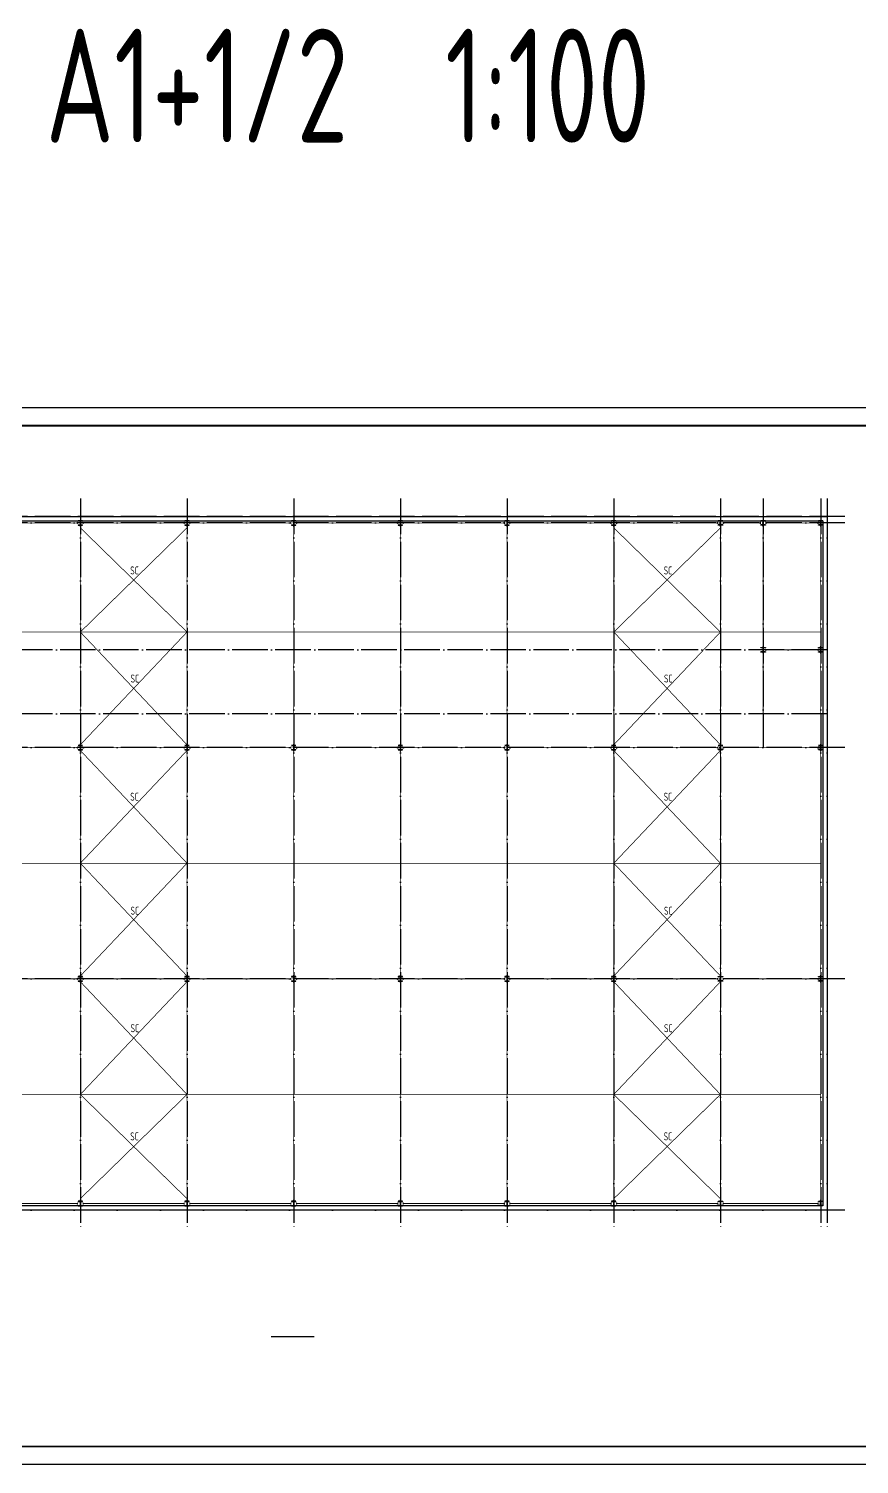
# Model space of a CAD drawing. Extents: x -138012 to 2129925, y -311560 to 0.
# Drawn here: x 1298207 to 1344919, y -198457 to -117738 of the extents above; entities that cross this region are included whole.
import ezdxf

# ---------------------------------------------------------------- set-up
doc = ezdxf.new("R2010")
doc.units = 0
doc.header["$LTSCALE"] = 1000
doc.header["$MEASUREMENT"] = 0
doc.linetypes.add('DASH', pattern=[0.35, 0.25, -0.1])
doc.linetypes.add('DOTE', pattern=[2.42, 2, -0.2, 0.02, -0.2])
for name, color, linetype in [('DIM_SYMB', 3, 'CONTINUOUS'), ('DOTE', 253, 'DOTE'), ('PUB_TITLE', 4, 'CONTINUOUS'), ('TEXT', 7, 'CONTINUOUS'), ('字符串标注', 253, 'CONTINUOUS'), ('尺寸标注', 7, 'CONTINUOUS'), ('柱构件', 2, 'CONTINUOUS'), ('标注', 3, 'CONTINUOUS'), ('梁构件', 4, 'CONTINUOUS')]:
    doc.layers.add(name, color=color, linetype=linetype)
doc.styles.add('FF', font='tssdeng.shx', dxfattribs={"width": 0.7, "bigfont": 'tssdchn.shx'})
doc.styles.add('TSSD_REIN', font='tssdeng.shx', dxfattribs={"width": 0.7, "bigfont": 'tssdchn.shx'})

msp = doc.modelspace()

# ---------------------------------------------------------------- linework, layer by layer
at = {"layer": 'DIM_SYMB', "const_width": 70}
msp.add_lwpolyline([(1311830.804, -191276.029), (1314274.847, -191276.029)], dxfattribs=at)
at = {"layer": 'DOTE', "color": 8, "linetype": 'DOTE'}
for p, q in [((1301110.661, -144161.877), (1301110.661, -185161.877)), ((1307110.661, -144161.877), (1307110.661, -185161.877)), ((1313110.661, -144161.877), (1313110.661, -185161.877)), ((1319110.661, -144161.877), (1319110.661, -185161.877)), ((1325110.661, -144161.877), (1325110.661, -185161.877)), ((1331110.661, -144161.877), (1331110.661, -185161.877)), ((1337110.661, -144161.877), (1337110.661, -185161.877)), ((1337110.662, -144161.877), (1337110.662, -185161.877)), ((1339510.662, -144161.877), (1339510.662, -158161.877)), ((1342750.662, -144161.877), (1342750.662, -185161.877)), ((1343110.661, -144161.877), (1343110.661, -185161.877)), ((1343110.661, -144161.877), (1343110.661, -185161.877)), ((1343110.662, -144161.877), (1343110.662, -185161.877)), ((1344110.661, -145161.877), (1264110.661, -145161.877)), ((1344110.661, -145521.877), (1264110.661, -145521.877)), ((1343110.661, -152661.877), (1264110.661, -152661.877)), ((1343110.661, -156261.877), (1264110.661, -156261.877)), ((1344110.661, -158161.877), (1264110.661, -158161.877)), ((1344110.661, -171161.877), (1264110.661, -171161.877)), ((1344110.661, -184161.877), (1264110.661, -184161.877))]:
    msp.add_line(p, q, dxfattribs=at)
at = {"layer": 'PUB_TITLE'}
msp.add_lwpolyline([(1252906.436, -198457.162), (1379006.436, -198457.162), (1379006.436, -139057.162), (1252906.436, -139057.162)], close=True, dxfattribs=at)
at = {"layer": 'PUB_TITLE', "const_width": 100}
msp.add_lwpolyline([(1255406.436, -197457.162), (1378006.436, -197457.162), (1378006.436, -140057.162), (1255406.436, -140057.162)], close=True, dxfattribs=at)
at = {"layer": '字符串标注', "const_width": 1.5}
for points in [[(1301111.366, -145526.883, 1), (1301109.865, -145526.883, 1), (1301111.366, -145526.883, 1)], [(1307111.366, -145526.883, 1), (1307109.865, -145526.883, 1), (1307111.366, -145526.883, 1)], [(1313111.366, -145526.883, 1), (1313109.865, -145526.883, 1), (1313111.366, -145526.883, 1)], [(1319111.366, -145526.883, 1), (1319109.865, -145526.883, 1), (1319111.366, -145526.883, 1)], [(1325111.366, -145526.883, 1), (1325109.865, -145526.883, 1), (1325111.366, -145526.883, 1)], [(1331111.366, -145526.883, 1), (1331109.865, -145526.883, 1), (1331111.366, -145526.883, 1)], [(1337109.912, -145526.883, -1), (1337111.412, -145526.883, -1), (1337109.912, -145526.883, -1)], [(1339509.909, -145526.883, -1), (1339511.409, -145526.883, -1), (1339509.909, -145526.883, -1)], [(1342749.91, -145526.883, -1), (1342751.41, -145526.883, -1), (1342749.91, -145526.883, -1)], [(1301111.366, -183796.877, 1), (1301109.865, -183796.877, 1), (1301111.366, -183796.877, 1)], [(1307111.366, -183796.877, 1), (1307109.865, -183796.877, 1), (1307111.366, -183796.877, 1)], [(1313111.366, -183796.877, 1), (1313109.865, -183796.877, 1), (1313111.366, -183796.877, 1)], [(1319111.366, -183796.877, 1), (1319109.865, -183796.877, 1), (1319111.366, -183796.877, 1)], [(1325111.366, -183796.877, 1), (1325109.865, -183796.877, 1), (1325111.366, -183796.877, 1)], [(1331111.366, -183796.877, 1), (1331109.865, -183796.877, 1), (1331111.366, -183796.877, 1)], [(1337109.912, -183796.877, -1), (1337111.412, -183796.877, -1), (1337109.912, -183796.877, -1)], [(1342749.91, -183796.877, -1), (1342751.41, -183796.877, -1), (1342749.91, -183796.877, -1)]]:
    msp.add_lwpolyline(points, format="xyb", close=True, dxfattribs=at)
at = {"layer": '字符串标注', "const_width": 1.5, "elevation": 1300}
for points in [[(1339509.909, -152661.877, -1), (1339511.409, -152661.877, -1), (1339509.909, -152661.877, -1)], [(1342749.91, -152661.877, -1), (1342751.41, -152661.877, -1), (1342749.91, -152661.877, -1)], [(1301111.366, -158161.877, 1), (1301109.865, -158161.877, 1), (1301111.366, -158161.877, 1)], [(1307111.366, -158161.877, 1), (1307109.865, -158161.877, 1), (1307111.366, -158161.877, 1)], [(1313111.366, -158161.877, 1), (1313109.865, -158161.877, 1), (1313111.366, -158161.877, 1)], [(1319111.366, -158161.877, 1), (1319109.865, -158161.877, 1), (1319111.366, -158161.877, 1)], [(1325111.366, -158161.877, 1), (1325109.865, -158161.877, 1), (1325111.366, -158161.877, 1)], [(1331111.366, -158161.877, 1), (1331109.865, -158161.877, 1), (1331111.366, -158161.877, 1)], [(1337109.912, -158161.877, -1), (1337111.412, -158161.877, -1), (1337109.912, -158161.877, -1)], [(1342749.91, -158161.877, -1), (1342751.41, -158161.877, -1), (1342749.91, -158161.877, -1)], [(1301111.366, -171161.877, 1), (1301109.865, -171161.877, 1), (1301111.366, -171161.877, 1)], [(1307111.366, -171161.877, 1), (1307109.865, -171161.877, 1), (1307111.366, -171161.877, 1)], [(1313111.366, -171161.877, 1), (1313109.865, -171161.877, 1), (1313111.366, -171161.877, 1)], [(1319111.366, -171161.877, 1), (1319109.865, -171161.877, 1), (1319111.366, -171161.877, 1)], [(1325111.366, -171161.877, 1), (1325109.865, -171161.877, 1), (1325111.366, -171161.877, 1)], [(1331111.366, -171161.877, 1), (1331109.865, -171161.877, 1), (1331111.366, -171161.877, 1)], [(1337109.912, -171161.877, -1), (1337111.412, -171161.877, -1), (1337109.912, -171161.877, -1)], [(1342749.91, -171161.877, -1), (1342751.41, -171161.877, -1), (1342749.91, -171161.877, -1)]]:
    msp.add_lwpolyline(points, format="xyb", close=True, dxfattribs=at)
at = {"layer": '尺寸标注'}
for points in [[(1265110.661, -145161.877), (1343110.661, -145161.877), (1343110.661, -184161.877), (1265110.661, -184161.877)], [(1265350.661, -145401.877), (1342870.661, -145401.877), (1342870.661, -183921.877), (1265350.661, -183921.877)]]:
    msp.add_lwpolyline(points, close=True, dxfattribs=at)
at = {"layer": '柱构件'}
for p, q in [((1301235.615, -145401.877), (1300985.615, -145401.877)), ((1300985.615, -145401.877), (1300985.615, -145415.878)), ((1300985.615, -145415.878), (1301106.117, -145415.878)), ((1300985.615, -145637.881), (1300985.615, -145651.877)), ((1300985.615, -145637.881), (1301106.117, -145637.881)), ((1300985.615, -145651.877), (1301235.615, -145651.877)), ((1301106.117, -145415.878), (1301106.117, -145637.881)), ((1301115.114, -145415.878), (1301235.615, -145415.878)), ((1301115.114, -145637.881), (1301115.114, -145415.878)), ((1301115.114, -145637.881), (1301235.615, -145637.881)), ((1301235.615, -145415.878), (1301235.615, -145401.877)), ((1301235.615, -145651.877), (1301235.615, -145637.881)), ((1307235.615, -145401.877), (1306985.615, -145401.877)), ((1306985.615, -145401.877), (1306985.615, -145415.878)), ((1306985.615, -145415.878), (1307106.117, -145415.878)), ((1306985.615, -145637.881), (1306985.615, -145651.877)), ((1306985.615, -145637.881), (1307106.117, -145637.881)), ((1306985.615, -145651.877), (1307235.615, -145651.877)), ((1307106.117, -145415.878), (1307106.117, -145637.881)), ((1307115.114, -145415.878), (1307235.615, -145415.878)), ((1307115.114, -145637.881), (1307115.114, -145415.878)), ((1307115.114, -145637.881), (1307235.615, -145637.881)), ((1307235.615, -145415.878), (1307235.615, -145401.877)), ((1307235.615, -145651.877), (1307235.615, -145637.881)), ((1313235.615, -145401.877), (1312985.615, -145401.877)), ((1312985.615, -145401.877), (1312985.615, -145415.878)), ((1312985.615, -145415.878), (1313106.117, -145415.878)), ((1312985.615, -145637.881), (1312985.615, -145651.877)), ((1312985.615, -145637.881), (1313106.117, -145637.881)), ((1312985.615, -145651.877), (1313235.615, -145651.877)), ((1313106.117, -145415.878), (1313106.117, -145637.881)), ((1313115.12, -145415.878), (1313235.615, -145415.878)), ((1313115.12, -145637.881), (1313115.12, -145415.878)), ((1313115.12, -145637.881), (1313235.615, -145637.881)), ((1313235.615, -145415.878), (1313235.615, -145401.877)), ((1313235.615, -145651.877), (1313235.615, -145637.881)), ((1319235.615, -145401.877), (1318985.615, -145401.877)), ((1318985.615, -145401.877), (1318985.615, -145415.878)), ((1318985.615, -145415.878), (1319106.117, -145415.878)), ((1318985.615, -145637.881), (1318985.615, -145651.877)), ((1318985.615, -145637.881), (1319106.117, -145637.881)), ((1318985.615, -145651.877), (1319235.615, -145651.877)), ((1319106.117, -145415.878), (1319106.117, -145637.881)), ((1319115.12, -145415.878), (1319235.615, -145415.878)), ((1319115.12, -145637.881), (1319115.12, -145415.878)), ((1319115.12, -145637.881), (1319235.615, -145637.881)), ((1319235.615, -145415.878), (1319235.615, -145401.877)), ((1319235.615, -145651.877), (1319235.615, -145637.881)), ((1325235.615, -145401.877), (1324985.615, -145401.877)), ((1324985.615, -145401.877), (1324985.615, -145415.878)), ((1324985.615, -145415.878), (1325106.117, -145415.878)), ((1324985.615, -145637.881), (1324985.615, -145651.877)), ((1324985.615, -145637.881), (1325106.117, -145637.881)), ((1324985.615, -145651.877), (1325235.615, -145651.877)), ((1325106.117, -145415.878), (1325106.117, -145637.881)), ((1325115.114, -145415.878), (1325235.615, -145415.878)), ((1325115.114, -145637.881), (1325115.114, -145415.878)), ((1325115.114, -145637.881), (1325235.615, -145637.881)), ((1325235.615, -145415.878), (1325235.615, -145401.877)), ((1325235.615, -145651.877), (1325235.615, -145637.881)), ((1331235.615, -145401.877), (1330985.615, -145401.877)), ((1330985.615, -145401.877), (1330985.615, -145415.878)), ((1330985.615, -145415.878), (1331106.117, -145415.878)), ((1330985.615, -145637.881), (1330985.615, -145651.877)), ((1330985.615, -145637.881), (1331106.117, -145637.881)), ((1330985.615, -145651.877), (1331235.615, -145651.877)), ((1331106.117, -145415.878), (1331106.117, -145637.881)), ((1331115.114, -145415.878), (1331235.615, -145415.878)), ((1331115.114, -145637.881), (1331115.114, -145415.878)), ((1331115.114, -145637.881), (1331235.615, -145637.881)), ((1331235.615, -145415.878), (1331235.615, -145401.877)), ((1331235.615, -145651.877), (1331235.615, -145637.881)), ((1336985.662, -145401.877), (1337235.662, -145401.877)), ((1336985.662, -145415.878), (1336985.662, -145401.877)), ((1337106.163, -145415.878), (1336985.662, -145415.878)), ((1336985.662, -145651.877), (1336985.662, -145637.881)), ((1337106.163, -145637.881), (1336985.662, -145637.881)), ((1337235.662, -145651.877), (1336985.662, -145651.877)), ((1337106.163, -145637.881), (1337106.163, -145415.878)), ((1337235.662, -145415.878), (1337115.164, -145415.878)), ((1337115.164, -145415.878), (1337115.164, -145637.881)), ((1337235.662, -145637.881), (1337115.164, -145637.881)), ((1337235.662, -145401.877), (1337235.662, -145415.878)), ((1337235.662, -145637.881), (1337235.662, -145651.877)), ((1339385.659, -145401.877), (1339635.659, -145401.877)), ((1339385.659, -145415.878), (1339385.659, -145401.877)), ((1339506.16, -145415.878), (1339385.659, -145415.878)), ((1339385.659, -145651.877), (1339385.659, -145637.881)), ((1339506.16, -145637.881), (1339385.659, -145637.881)), ((1339635.659, -145651.877), (1339385.659, -145651.877)), ((1339506.16, -145637.881), (1339506.16, -145415.878)), ((1339635.659, -145415.878), (1339515.159, -145415.878)), ((1339515.159, -145415.878), (1339515.159, -145637.881)), ((1339635.659, -145637.881), (1339515.159, -145637.881)), ((1339635.659, -145401.877), (1339635.659, -145415.878)), ((1339635.659, -145637.881), (1339635.659, -145651.877)), ((1342625.659, -145401.877), (1342875.66, -145401.877)), ((1342625.659, -145415.878), (1342625.659, -145401.877)), ((1342746.159, -145415.878), (1342625.659, -145415.878)), ((1342625.659, -145651.877), (1342625.659, -145637.881)), ((1342746.159, -145637.881), (1342625.659, -145637.881)), ((1342875.66, -145651.877), (1342625.659, -145651.877)), ((1342746.159, -145637.881), (1342746.159, -145415.878)), ((1342875.66, -145415.878), (1342755.159, -145415.878)), ((1342755.159, -145415.878), (1342755.159, -145637.881)), ((1342875.66, -145637.881), (1342755.159, -145637.881)), ((1342875.66, -145401.877), (1342875.66, -145415.878)), ((1342875.66, -145637.881), (1342875.66, -145651.877)), ((1339385.659, -152536.877, 1300), (1339635.659, -152536.877, 1300)), ((1339385.659, -152550.878, 1300), (1339385.659, -152536.877, 1300)), ((1339506.16, -152550.878, 1300), (1339385.659, -152550.878, 1300)), ((1339506.16, -152772.875, 1300), (1339506.16, -152550.878, 1300)), ((1339635.659, -152550.878, 1300), (1339515.159, -152550.878, 1300)), ((1339515.159, -152550.878, 1300), (1339515.159, -152772.875, 1300)), ((1339635.659, -152536.877, 1300), (1339635.659, -152550.878, 1300)), ((1342625.659, -152536.877, 1300), (1342875.66, -152536.877, 1300)), ((1342625.659, -152550.878, 1300), (1342625.659, -152536.877, 1300)), ((1342746.159, -152550.878, 1300), (1342625.659, -152550.878, 1300)), ((1342746.159, -152772.875, 1300), (1342746.159, -152550.878, 1300)), ((1342875.66, -152550.878, 1300), (1342755.159, -152550.878, 1300)), ((1342755.159, -152550.878, 1300), (1342755.159, -152772.875, 1300)), ((1342875.66, -152536.877, 1300), (1342875.66, -152550.878, 1300)), ((1339385.659, -152786.877, 1300), (1339385.659, -152772.875, 1300)), ((1339506.16, -152772.875, 1300), (1339385.659, -152772.875, 1300)), ((1339635.659, -152786.877, 1300), (1339385.659, -152786.877, 1300)), ((1339635.659, -152772.875, 1300), (1339515.159, -152772.875, 1300)), ((1339635.659, -152772.875, 1300), (1339635.659, -152786.877, 1300)), ((1342625.659, -152786.877, 1300), (1342625.659, -152772.875, 1300)), ((1342746.159, -152772.875, 1300), (1342625.659, -152772.875, 1300)), ((1342875.66, -152786.877, 1300), (1342625.659, -152786.877, 1300)), ((1342875.66, -152772.875, 1300), (1342755.159, -152772.875, 1300)), ((1342875.66, -152772.875, 1300), (1342875.66, -152786.877, 1300)), ((1301235.615, -158036.874, 1300), (1300985.615, -158036.874, 1300)), ((1300985.615, -158036.874, 1300), (1300985.615, -158050.875, 1300)), ((1300985.615, -158050.875, 1300), (1301106.117, -158050.875, 1300)), ((1301106.117, -158050.875, 1300), (1301106.117, -158272.875, 1300)), ((1301115.114, -158050.875, 1300), (1301235.615, -158050.875, 1300)), ((1301115.114, -158272.875, 1300), (1301115.114, -158050.875, 1300)), ((1301235.615, -158050.875, 1300), (1301235.615, -158036.874, 1300)), ((1307235.615, -158036.874, 1300), (1306985.615, -158036.874, 1300)), ((1306985.615, -158036.874, 1300), (1306985.615, -158050.875, 1300)), ((1306985.615, -158050.875, 1300), (1307106.117, -158050.875, 1300)), ((1307106.117, -158050.875, 1300), (1307106.117, -158272.875, 1300)), ((1307115.114, -158050.875, 1300), (1307235.615, -158050.875, 1300)), ((1307115.114, -158272.875, 1300), (1307115.114, -158050.875, 1300)), ((1307235.615, -158050.875, 1300), (1307235.615, -158036.874, 1300)), ((1313235.615, -158036.874, 1300), (1312985.615, -158036.874, 1300)), ((1312985.615, -158036.874, 1300), (1312985.615, -158050.875, 1300)), ((1312985.615, -158050.875, 1300), (1313106.117, -158050.875, 1300)), ((1313106.117, -158050.875, 1300), (1313106.117, -158272.875, 1300)), ((1313115.12, -158050.875, 1300), (1313235.615, -158050.875, 1300)), ((1313115.12, -158272.875, 1300), (1313115.12, -158050.875, 1300)), ((1313235.615, -158050.875, 1300), (1313235.615, -158036.874, 1300)), ((1319235.615, -158036.874, 1300), (1318985.615, -158036.874, 1300)), ((1318985.615, -158036.874, 1300), (1318985.615, -158050.875, 1300)), ((1318985.615, -158050.875, 1300), (1319106.117, -158050.875, 1300)), ((1319106.117, -158050.875, 1300), (1319106.117, -158272.875, 1300)), ((1319115.12, -158050.875, 1300), (1319235.615, -158050.875, 1300)), ((1319115.12, -158272.875, 1300), (1319115.12, -158050.875, 1300)), ((1319235.615, -158050.875, 1300), (1319235.615, -158036.874, 1300)), ((1325235.615, -158036.874, 1300), (1324985.615, -158036.874, 1300)), ((1324985.615, -158036.874, 1300), (1324985.615, -158050.875, 1300)), ((1324985.615, -158050.875, 1300), (1325106.117, -158050.875, 1300)), ((1325106.117, -158050.875, 1300), (1325106.117, -158272.875, 1300)), ((1325115.114, -158050.875, 1300), (1325235.615, -158050.875, 1300)), ((1325115.114, -158272.875, 1300), (1325115.114, -158050.875, 1300)), ((1325235.615, -158050.875, 1300), (1325235.615, -158036.874, 1300)), ((1331235.615, -158036.874, 1300), (1330985.615, -158036.874, 1300)), ((1330985.615, -158036.874, 1300), (1330985.615, -158050.875, 1300)), ((1330985.615, -158050.875, 1300), (1331106.117, -158050.875, 1300)), ((1331106.117, -158050.875, 1300), (1331106.117, -158272.875, 1300)), ((1331115.114, -158050.875, 1300), (1331235.615, -158050.875, 1300)), ((1331115.114, -158272.875, 1300), (1331115.114, -158050.875, 1300)), ((1331235.615, -158050.875, 1300), (1331235.615, -158036.874, 1300)), ((1336985.662, -158036.874, 1300), (1337235.662, -158036.874, 1300)), ((1336985.662, -158050.875, 1300), (1336985.662, -158036.874, 1300)), ((1337106.163, -158050.875, 1300), (1336985.662, -158050.875, 1300)), ((1337106.163, -158272.875, 1300), (1337106.163, -158050.875, 1300)), ((1337235.662, -158050.875, 1300), (1337115.164, -158050.875, 1300)), ((1337115.164, -158050.875, 1300), (1337115.164, -158272.875, 1300)), ((1337235.662, -158036.874, 1300), (1337235.662, -158050.875, 1300)), ((1342625.659, -158036.874, 1300), (1342875.66, -158036.874, 1300)), ((1342625.659, -158050.875, 1300), (1342625.659, -158036.874, 1300)), ((1342746.159, -158050.875, 1300), (1342625.659, -158050.875, 1300)), ((1342746.159, -158272.875, 1300), (1342746.159, -158050.875, 1300)), ((1342875.66, -158050.875, 1300), (1342755.159, -158050.875, 1300)), ((1342755.159, -158050.875, 1300), (1342755.159, -158272.875, 1300)), ((1342875.66, -158036.874, 1300), (1342875.66, -158050.875, 1300)), ((1300985.615, -158272.875, 1300), (1300985.615, -158286.877, 1300)), ((1300985.615, -158272.875, 1300), (1301106.117, -158272.875, 1300)), ((1300985.615, -158286.877, 1300), (1301235.615, -158286.877, 1300)), ((1301115.114, -158272.875, 1300), (1301235.615, -158272.875, 1300)), ((1301235.615, -158286.877, 1300), (1301235.615, -158272.875, 1300)), ((1306985.615, -158272.875, 1300), (1306985.615, -158286.877, 1300)), ((1306985.615, -158272.875, 1300), (1307106.117, -158272.875, 1300)), ((1306985.615, -158286.877, 1300), (1307235.615, -158286.877, 1300)), ((1307115.114, -158272.875, 1300), (1307235.615, -158272.875, 1300)), ((1307235.615, -158286.877, 1300), (1307235.615, -158272.875, 1300)), ((1312985.615, -158272.875, 1300), (1312985.615, -158286.877, 1300)), ((1312985.615, -158272.875, 1300), (1313106.117, -158272.875, 1300)), ((1312985.615, -158286.877, 1300), (1313235.615, -158286.877, 1300)), ((1313115.12, -158272.875, 1300), (1313235.615, -158272.875, 1300)), ((1313235.615, -158286.877, 1300), (1313235.615, -158272.875, 1300)), ((1318985.615, -158272.875, 1300), (1318985.615, -158286.877, 1300)), ((1318985.615, -158272.875, 1300), (1319106.117, -158272.875, 1300)), ((1318985.615, -158286.877, 1300), (1319235.615, -158286.877, 1300)), ((1319115.12, -158272.875, 1300), (1319235.615, -158272.875, 1300)), ((1319235.615, -158286.877, 1300), (1319235.615, -158272.875, 1300)), ((1324985.615, -158272.875, 1300), (1324985.615, -158286.877, 1300)), ((1324985.615, -158272.875, 1300), (1325106.117, -158272.875, 1300)), ((1324985.615, -158286.877, 1300), (1325235.615, -158286.877, 1300)), ((1325115.114, -158272.875, 1300), (1325235.615, -158272.875, 1300)), ((1325235.615, -158286.877, 1300), (1325235.615, -158272.875, 1300)), ((1330985.615, -158272.875, 1300), (1330985.615, -158286.877, 1300)), ((1330985.615, -158272.875, 1300), (1331106.117, -158272.875, 1300)), ((1330985.615, -158286.877, 1300), (1331235.615, -158286.877, 1300)), ((1331115.114, -158272.875, 1300), (1331235.615, -158272.875, 1300)), ((1331235.615, -158286.877, 1300), (1331235.615, -158272.875, 1300)), ((1336985.662, -158286.877, 1300), (1336985.662, -158272.875, 1300)), ((1337106.163, -158272.875, 1300), (1336985.662, -158272.875, 1300)), ((1337235.662, -158286.877, 1300), (1336985.662, -158286.877, 1300)), ((1337235.662, -158272.875, 1300), (1337115.164, -158272.875, 1300)), ((1337235.662, -158272.875, 1300), (1337235.662, -158286.877, 1300)), ((1342625.659, -158286.877, 1300), (1342625.659, -158272.875, 1300)), ((1342746.159, -158272.875, 1300), (1342625.659, -158272.875, 1300)), ((1342875.66, -158286.877, 1300), (1342625.659, -158286.877, 1300)), ((1342875.66, -158272.875, 1300), (1342755.159, -158272.875, 1300)), ((1342875.66, -158272.875, 1300), (1342875.66, -158286.877, 1300)), ((1301235.615, -171036.877, 1300), (1300985.615, -171036.877, 1300)), ((1300985.615, -171036.877, 1300), (1300985.615, -171050.875, 1300)), ((1300985.615, -171050.875, 1300), (1301106.117, -171050.875, 1300)), ((1301106.117, -171050.875, 1300), (1301106.117, -171272.875, 1300)), ((1301115.114, -171050.875, 1300), (1301235.615, -171050.875, 1300)), ((1301115.114, -171272.875, 1300), (1301115.114, -171050.875, 1300)), ((1301235.615, -171050.875, 1300), (1301235.615, -171036.877, 1300)), ((1307235.615, -171036.877, 1300), (1306985.615, -171036.877, 1300)), ((1306985.615, -171036.877, 1300), (1306985.615, -171050.875, 1300)), ((1306985.615, -171050.875, 1300), (1307106.117, -171050.875, 1300)), ((1307106.117, -171050.875, 1300), (1307106.117, -171272.875, 1300)), ((1307115.114, -171050.875, 1300), (1307235.615, -171050.875, 1300)), ((1307115.114, -171272.875, 1300), (1307115.114, -171050.875, 1300)), ((1307235.615, -171050.875, 1300), (1307235.615, -171036.877, 1300)), ((1313235.615, -171036.877, 1300), (1312985.615, -171036.877, 1300)), ((1312985.615, -171036.877, 1300), (1312985.615, -171050.875, 1300)), ((1312985.615, -171050.875, 1300), (1313106.117, -171050.875, 1300)), ((1313106.117, -171050.875, 1300), (1313106.117, -171272.875, 1300)), ((1313115.12, -171050.875, 1300), (1313235.615, -171050.875, 1300)), ((1313115.12, -171272.875, 1300), (1313115.12, -171050.875, 1300)), ((1313235.615, -171050.875, 1300), (1313235.615, -171036.877, 1300)), ((1319235.615, -171036.877, 1300), (1318985.615, -171036.877, 1300)), ((1318985.615, -171036.877, 1300), (1318985.615, -171050.875, 1300)), ((1318985.615, -171050.875, 1300), (1319106.117, -171050.875, 1300)), ((1319106.117, -171050.875, 1300), (1319106.117, -171272.875, 1300)), ((1319115.12, -171050.875, 1300), (1319235.615, -171050.875, 1300)), ((1319115.12, -171272.875, 1300), (1319115.12, -171050.875, 1300)), ((1319235.615, -171050.875, 1300), (1319235.615, -171036.877, 1300)), ((1325235.615, -171036.877, 1300), (1324985.615, -171036.877, 1300)), ((1324985.615, -171036.877, 1300), (1324985.615, -171050.875, 1300)), ((1324985.615, -171050.875, 1300), (1325106.117, -171050.875, 1300)), ((1325106.117, -171050.875, 1300), (1325106.117, -171272.875, 1300)), ((1325115.114, -171050.875, 1300), (1325235.615, -171050.875, 1300)), ((1325115.114, -171272.875, 1300), (1325115.114, -171050.875, 1300)), ((1325235.615, -171050.875, 1300), (1325235.615, -171036.877, 1300)), ((1331235.615, -171036.877, 1300), (1330985.615, -171036.877, 1300)), ((1330985.615, -171036.877, 1300), (1330985.615, -171050.875, 1300)), ((1330985.615, -171050.875, 1300), (1331106.117, -171050.875, 1300)), ((1331106.117, -171050.875, 1300), (1331106.117, -171272.875, 1300)), ((1331115.114, -171050.875, 1300), (1331235.615, -171050.875, 1300)), ((1331115.114, -171272.875, 1300), (1331115.114, -171050.875, 1300)), ((1331235.615, -171050.875, 1300), (1331235.615, -171036.877, 1300)), ((1336985.662, -171036.877, 1300), (1337235.662, -171036.877, 1300)), ((1336985.662, -171050.875, 1300), (1336985.662, -171036.877, 1300)), ((1337106.163, -171050.875, 1300), (1336985.662, -171050.875, 1300)), ((1337106.163, -171272.875, 1300), (1337106.163, -171050.875, 1300)), ((1337235.662, -171050.875, 1300), (1337115.164, -171050.875, 1300)), ((1337115.164, -171050.875, 1300), (1337115.164, -171272.875, 1300)), ((1337235.662, -171036.877, 1300), (1337235.662, -171050.875, 1300)), ((1342625.659, -171036.877, 1300), (1342875.66, -171036.877, 1300)), ((1342625.659, -171050.875, 1300), (1342625.659, -171036.877, 1300)), ((1342746.159, -171050.875, 1300), (1342625.659, -171050.875, 1300)), ((1342746.159, -171272.875, 1300), (1342746.159, -171050.875, 1300)), ((1342875.66, -171050.875, 1300), (1342755.159, -171050.875, 1300)), ((1342755.159, -171050.875, 1300), (1342755.159, -171272.875, 1300)), ((1342875.66, -171036.877, 1300), (1342875.66, -171050.875, 1300)), ((1300985.615, -171272.875, 1300), (1300985.615, -171286.877, 1300)), ((1300985.615, -171272.875, 1300), (1301106.117, -171272.875, 1300)), ((1300985.615, -171286.877, 1300), (1301235.615, -171286.877, 1300)), ((1301115.114, -171272.875, 1300), (1301235.615, -171272.875, 1300)), ((1301235.615, -171286.877, 1300), (1301235.615, -171272.875, 1300)), ((1306985.615, -171272.875, 1300), (1306985.615, -171286.877, 1300)), ((1306985.615, -171272.875, 1300), (1307106.117, -171272.875, 1300)), ((1306985.615, -171286.877, 1300), (1307235.615, -171286.877, 1300)), ((1307115.114, -171272.875, 1300), (1307235.615, -171272.875, 1300)), ((1307235.615, -171286.877, 1300), (1307235.615, -171272.875, 1300)), ((1312985.615, -171272.875, 1300), (1312985.615, -171286.877, 1300)), ((1312985.615, -171272.875, 1300), (1313106.117, -171272.875, 1300)), ((1312985.615, -171286.877, 1300), (1313235.615, -171286.877, 1300)), ((1313115.12, -171272.875, 1300), (1313235.615, -171272.875, 1300)), ((1313235.615, -171286.877, 1300), (1313235.615, -171272.875, 1300)), ((1318985.615, -171272.875, 1300), (1318985.615, -171286.877, 1300)), ((1318985.615, -171272.875, 1300), (1319106.117, -171272.875, 1300)), ((1318985.615, -171286.877, 1300), (1319235.615, -171286.877, 1300)), ((1319115.12, -171272.875, 1300), (1319235.615, -171272.875, 1300)), ((1319235.615, -171286.877, 1300), (1319235.615, -171272.875, 1300)), ((1324985.615, -171272.875, 1300), (1324985.615, -171286.877, 1300)), ((1324985.615, -171272.875, 1300), (1325106.117, -171272.875, 1300)), ((1324985.615, -171286.877, 1300), (1325235.615, -171286.877, 1300)), ((1325115.114, -171272.875, 1300), (1325235.615, -171272.875, 1300)), ((1325235.615, -171286.877, 1300), (1325235.615, -171272.875, 1300)), ((1330985.615, -171272.875, 1300), (1330985.615, -171286.877, 1300)), ((1330985.615, -171272.875, 1300), (1331106.117, -171272.875, 1300)), ((1330985.615, -171286.877, 1300), (1331235.615, -171286.877, 1300)), ((1331115.114, -171272.875, 1300), (1331235.615, -171272.875, 1300)), ((1331235.615, -171286.877, 1300), (1331235.615, -171272.875, 1300)), ((1336985.662, -171286.877, 1300), (1336985.662, -171272.875, 1300)), ((1337106.163, -171272.875, 1300), (1336985.662, -171272.875, 1300)), ((1337235.662, -171286.877, 1300), (1336985.662, -171286.877, 1300)), ((1337235.662, -171272.875, 1300), (1337115.164, -171272.875, 1300)), ((1337235.662, -171272.875, 1300), (1337235.662, -171286.877, 1300)), ((1342625.659, -171286.877, 1300), (1342625.659, -171272.875, 1300)), ((1342746.159, -171272.875, 1300), (1342625.659, -171272.875, 1300)), ((1342875.66, -171286.877, 1300), (1342625.659, -171286.877, 1300)), ((1342875.66, -171272.875, 1300), (1342755.159, -171272.875, 1300)), ((1342875.66, -171272.875, 1300), (1342875.66, -171286.877, 1300)), ((1301235.615, -183671.877), (1300985.615, -183671.877)), ((1300985.615, -183671.877), (1300985.615, -183685.877)), ((1300985.615, -183685.877), (1301106.117, -183685.877)), ((1300985.615, -183907.877), (1300985.615, -183921.877)), ((1300985.615, -183907.877), (1301106.117, -183907.877)), ((1300985.615, -183921.877), (1301235.615, -183921.877)), ((1301106.117, -183685.877), (1301106.117, -183907.877)), ((1301115.114, -183685.877), (1301235.615, -183685.877)), ((1301115.114, -183907.877), (1301115.114, -183685.877)), ((1301115.114, -183907.877), (1301235.615, -183907.877)), ((1301235.615, -183685.877), (1301235.615, -183671.877)), ((1301235.615, -183921.877), (1301235.615, -183907.877)), ((1307235.615, -183671.877), (1306985.615, -183671.877)), ((1306985.615, -183671.877), (1306985.615, -183685.877)), ((1306985.615, -183685.877), (1307106.117, -183685.877)), ((1306985.615, -183907.877), (1306985.615, -183921.877)), ((1306985.615, -183907.877), (1307106.117, -183907.877)), ((1306985.615, -183921.877), (1307235.615, -183921.877)), ((1307106.117, -183685.877), (1307106.117, -183907.877)), ((1307115.114, -183685.877), (1307235.615, -183685.877)), ((1307115.114, -183907.877), (1307115.114, -183685.877)), ((1307115.114, -183907.877), (1307235.615, -183907.877)), ((1307235.615, -183685.877), (1307235.615, -183671.877)), ((1307235.615, -183921.877), (1307235.615, -183907.877)), ((1313235.615, -183671.877), (1312985.615, -183671.877)), ((1312985.615, -183671.877), (1312985.615, -183685.877)), ((1312985.615, -183685.877), (1313106.117, -183685.877)), ((1312985.615, -183907.877), (1312985.615, -183921.877)), ((1312985.615, -183907.877), (1313106.117, -183907.877)), ((1312985.615, -183921.877), (1313235.615, -183921.877)), ((1313106.117, -183685.877), (1313106.117, -183907.877)), ((1313115.12, -183685.877), (1313235.615, -183685.877)), ((1313115.12, -183907.877), (1313115.12, -183685.877)), ((1313115.12, -183907.877), (1313235.615, -183907.877)), ((1313235.615, -183685.877), (1313235.615, -183671.877)), ((1313235.615, -183921.877), (1313235.615, -183907.877)), ((1319235.615, -183671.877), (1318985.615, -183671.877)), ((1318985.615, -183671.877), (1318985.615, -183685.877)), ((1318985.615, -183685.877), (1319106.117, -183685.877)), ((1318985.615, -183907.877), (1318985.615, -183921.877)), ((1318985.615, -183907.877), (1319106.117, -183907.877)), ((1318985.615, -183921.877), (1319235.615, -183921.877)), ((1319106.117, -183685.877), (1319106.117, -183907.877)), ((1319115.12, -183685.877), (1319235.615, -183685.877)), ((1319115.12, -183907.877), (1319115.12, -183685.877)), ((1319115.12, -183907.877), (1319235.615, -183907.877)), ((1319235.615, -183685.877), (1319235.615, -183671.877)), ((1319235.615, -183921.877), (1319235.615, -183907.877)), ((1325235.615, -183671.877), (1324985.615, -183671.877)), ((1324985.615, -183671.877), (1324985.615, -183685.877)), ((1324985.615, -183685.877), (1325106.117, -183685.877)), ((1324985.615, -183907.877), (1324985.615, -183921.877)), ((1324985.615, -183907.877), (1325106.117, -183907.877)), ((1324985.615, -183921.877), (1325235.615, -183921.877)), ((1325106.117, -183685.877), (1325106.117, -183907.877)), ((1325115.114, -183685.877), (1325235.615, -183685.877)), ((1325115.114, -183907.877), (1325115.114, -183685.877)), ((1325115.114, -183907.877), (1325235.615, -183907.877)), ((1325235.615, -183685.877), (1325235.615, -183671.877)), ((1325235.615, -183921.877), (1325235.615, -183907.877)), ((1331235.615, -183671.877), (1330985.615, -183671.877)), ((1330985.615, -183671.877), (1330985.615, -183685.877)), ((1330985.615, -183685.877), (1331106.117, -183685.877)), ((1330985.615, -183907.877), (1330985.615, -183921.877)), ((1330985.615, -183907.877), (1331106.117, -183907.877)), ((1330985.615, -183921.877), (1331235.615, -183921.877)), ((1331106.117, -183685.877), (1331106.117, -183907.877)), ((1331115.114, -183685.877), (1331235.615, -183685.877)), ((1331115.114, -183907.877), (1331115.114, -183685.877)), ((1331115.114, -183907.877), (1331235.615, -183907.877)), ((1331235.615, -183685.877), (1331235.615, -183671.877)), ((1331235.615, -183921.877), (1331235.615, -183907.877)), ((1336985.662, -183671.877), (1337235.662, -183671.877)), ((1336985.662, -183685.877), (1336985.662, -183671.877)), ((1337106.163, -183685.877), (1336985.662, -183685.877)), ((1336985.662, -183921.877), (1336985.662, -183907.877)), ((1337106.163, -183907.877), (1336985.662, -183907.877)), ((1337235.662, -183921.877), (1336985.662, -183921.877)), ((1337106.163, -183907.877), (1337106.163, -183685.877)), ((1337235.662, -183685.877), (1337115.164, -183685.877)), ((1337115.164, -183685.877), (1337115.164, -183907.877)), ((1337235.662, -183907.877), (1337115.164, -183907.877)), ((1337235.662, -183671.877), (1337235.662, -183685.877)), ((1337235.662, -183907.877), (1337235.662, -183921.877)), ((1342625.659, -183671.877), (1342875.66, -183671.877)), ((1342625.659, -183685.877), (1342625.659, -183671.877)), ((1342746.159, -183685.877), (1342625.659, -183685.877)), ((1342625.659, -183921.877), (1342625.659, -183907.877)), ((1342746.159, -183907.877), (1342625.659, -183907.877)), ((1342875.66, -183921.877), (1342625.659, -183921.877)), ((1342746.159, -183907.877), (1342746.159, -183685.877)), ((1342875.66, -183685.877), (1342755.159, -183685.877)), ((1342755.159, -183685.877), (1342755.159, -183907.877)), ((1342875.66, -183907.877), (1342755.159, -183907.877)), ((1342875.66, -183671.877), (1342875.66, -183685.877)), ((1342875.66, -183907.877), (1342875.66, -183921.877))]:
    msp.add_line(p, q, dxfattribs=at)
at = {"layer": '标注', "linetype": 'DASH', "const_width": 40}
for points in [[(1307110.661, -145801.871), (1301110.661, -151661.877), (1307073.161, -157961.877)], [(1301110.661, -145801.877), (1307110.661, -151661.877), (1301148.161, -157961.877)], [(1337110.661, -145801.871), (1331110.661, -151661.877), (1337073.161, -157961.877)], [(1331110.661, -145801.877), (1337110.661, -151661.877), (1331148.161, -157961.877)], [(1268710.661, -151661.877), (1342750.715, -151661.877)], [(1307073.164, -158361.877), (1301110.661, -164661.877), (1307073.161, -170961.877)], [(1301148.161, -158361.877), (1307110.661, -164661.877), (1301148.161, -170961.877)], [(1337073.164, -158361.877), (1331110.661, -164661.877), (1337073.161, -170961.877)], [(1331148.161, -158361.877), (1337110.661, -164661.877), (1331148.161, -170961.877)], [(1265470.664, -164661.877), (1342750.715, -164661.877)], [(1307110.661, -183521.883), (1301110.661, -177661.877), (1307073.161, -171361.877)], [(1301110.661, -183521.877), (1307110.661, -177661.877), (1301148.161, -171361.877)], [(1337110.661, -183521.883), (1331110.661, -177661.877), (1337073.161, -171361.877)], [(1331110.661, -183521.877), (1337110.661, -177661.877), (1331148.161, -171361.877)], [(1265470.664, -177661.877), (1342750.715, -177661.877)]]:
    msp.add_lwpolyline(points, dxfattribs=at)
at = {"layer": '梁构件', "const_width": 45}
for points in [[(1295235.615, -145526.883), (1300985.615, -145526.883)], [(1301235.615, -145526.883), (1306985.615, -145526.883)], [(1307235.615, -145526.883), (1312985.615, -145526.883)], [(1313235.615, -145526.883), (1318985.615, -145526.883)], [(1319235.615, -145526.883), (1324985.615, -145526.883)], [(1325235.615, -145526.883), (1330985.615, -145526.883)], [(1331235.615, -145526.883), (1336985.615, -145526.883)], [(1339385.659, -145526.883), (1337235.662, -145526.883)], [(1342625.659, -145526.883), (1339635.659, -145526.883)], [(1295235.615, -183796.877), (1300985.615, -183796.877)], [(1301235.615, -183796.877), (1306985.615, -183796.877)], [(1307235.615, -183796.877), (1312985.615, -183796.877)], [(1313235.615, -183796.877), (1318985.615, -183796.877)], [(1319235.615, -183796.877), (1324985.615, -183796.877)], [(1325235.615, -183796.877), (1330985.615, -183796.877)], [(1331235.615, -183796.877), (1336985.615, -183796.877)], [(1342625.659, -183796.877), (1337235.662, -183796.877)]]:
    msp.add_lwpolyline(points, dxfattribs=at)
at = {"layer": '梁构件', "const_width": 45, "elevation": 1300}
for points in [[(1301110.615, -158036.874), (1301110.615, -145651.877)], [(1307110.615, -158036.874), (1307110.615, -145651.877)], [(1313110.615, -158036.874), (1313110.615, -145651.877)], [(1319110.615, -158036.874), (1319110.615, -145651.877)], [(1325110.615, -158036.874), (1325110.615, -145651.877)], [(1331110.615, -158036.874), (1331110.615, -145651.877)], [(1337110.662, -158036.874), (1337110.662, -145651.877)], [(1339510.659, -152536.877), (1339510.659, -145651.877)], [(1342750.66, -152536.877), (1342750.66, -145651.877)], [(1339510.659, -158061.877), (1339510.659, -152786.877)], [(1342625.659, -152661.877), (1339635.659, -152661.877)], [(1342750.66, -158036.874), (1342750.66, -152786.877)], [(1295235.615, -158161.877), (1300985.615, -158161.877)], [(1301235.615, -158161.877), (1306985.615, -158161.877)], [(1307235.615, -158161.877), (1312985.615, -158161.877)], [(1313235.615, -158161.877), (1318985.615, -158161.877)], [(1319235.615, -158161.877), (1324985.615, -158161.877)], [(1325235.615, -158161.877), (1330985.615, -158161.877)], [(1331235.615, -158161.877), (1336985.615, -158161.877)], [(1342625.659, -158161.877), (1337235.662, -158161.877)], [(1301110.615, -171036.877), (1301110.615, -158286.877)], [(1307110.615, -171036.877), (1307110.615, -158286.877)], [(1313110.615, -171036.877), (1313110.615, -158286.877)], [(1319110.615, -171036.877), (1319110.615, -158286.877)], [(1325110.615, -171036.877), (1325110.615, -158286.877)], [(1331110.615, -171036.877), (1331110.615, -158286.877)], [(1337110.662, -171036.877), (1337110.662, -158286.877)], [(1342750.66, -171036.877), (1342750.66, -158286.877)], [(1295235.615, -171161.877), (1300985.615, -171161.877)], [(1301110.615, -183671.877), (1301110.615, -171286.877)], [(1301235.615, -171161.877), (1306985.615, -171161.877)], [(1307110.615, -183671.877), (1307110.615, -171286.877)], [(1307235.615, -171161.877), (1312985.615, -171161.877)], [(1313110.615, -183671.877), (1313110.615, -171286.877)], [(1313235.615, -171161.877), (1318985.615, -171161.877)], [(1319110.615, -183671.877), (1319110.615, -171286.877)], [(1319235.615, -171161.877), (1324985.615, -171161.877)], [(1325110.615, -183671.877), (1325110.615, -171286.877)], [(1325235.615, -171161.877), (1330985.615, -171161.877)], [(1331110.615, -183671.877), (1331110.615, -171286.877)], [(1331235.615, -171161.877), (1336985.615, -171161.877)], [(1337110.662, -183671.877), (1337110.662, -171286.877)], [(1342625.659, -171161.877), (1337235.662, -171161.877)], [(1342750.66, -183671.877), (1342750.66, -171286.877)]]:
    msp.add_lwpolyline(points, dxfattribs=at)
at = {"layer": '梁构件'}
for points in [[(1300985.615, -145601.883), (1300835.615, -145526.883), (1300985.615, -145451.883)], [(1301185.615, -145651.877), (1301110.615, -145801.877), (1301035.615, -145651.877)], [(1301235.615, -145451.883), (1301385.615, -145526.883), (1301235.615, -145601.883)], [(1306985.615, -145601.883), (1306835.615, -145526.883), (1306985.615, -145451.883)], [(1307185.615, -145651.877), (1307110.615, -145801.877), (1307035.615, -145651.877)], [(1307235.615, -145451.883), (1307385.615, -145526.883), (1307235.615, -145601.883)], [(1312985.615, -145601.883), (1312835.615, -145526.883), (1312985.615, -145451.883)], [(1313185.615, -145651.877), (1313110.615, -145801.877), (1313035.615, -145651.877)], [(1313235.615, -145451.883), (1313385.615, -145526.883), (1313235.615, -145601.883)], [(1318985.615, -145601.883), (1318835.615, -145526.883), (1318985.615, -145451.883)], [(1319185.615, -145651.877), (1319110.615, -145801.877), (1319035.615, -145651.877)], [(1319235.615, -145451.883), (1319385.615, -145526.883), (1319235.615, -145601.883)], [(1324985.615, -145601.883), (1324835.615, -145526.883), (1324985.615, -145451.883)], [(1325185.615, -145651.877), (1325110.615, -145801.877), (1325035.615, -145651.877)], [(1325235.615, -145451.883), (1325385.615, -145526.883), (1325235.615, -145601.883)], [(1330985.615, -145601.883), (1330835.615, -145526.883), (1330985.615, -145451.883)], [(1331185.615, -145651.877), (1331110.615, -145801.877), (1331035.615, -145651.877)], [(1331235.615, -145451.883), (1331385.615, -145526.883), (1331235.615, -145601.883)], [(1336985.662, -145451.883), (1336835.662, -145526.883), (1336985.662, -145601.883)], [(1337035.662, -145651.877), (1337110.662, -145801.877), (1337185.662, -145651.877)], [(1337235.662, -145601.883), (1337385.662, -145526.883), (1337235.662, -145451.883)], [(1339385.659, -145451.883), (1339235.659, -145526.883), (1339385.659, -145601.883)], [(1339435.659, -145651.877), (1339510.659, -145801.877), (1339585.659, -145651.877)], [(1339635.659, -145601.883), (1339785.659, -145526.883), (1339635.659, -145451.883)], [(1342625.659, -145451.883), (1342475.659, -145526.883), (1342625.659, -145601.883)], [(1342675.66, -145651.877), (1342750.66, -145801.877), (1342825.66, -145651.877)], [(1339585.656, -152536.877, 2600), (1339510.656, -152386.877, 2600), (1339435.656, -152536.877, 2600)], [(1342825.66, -152536.877, 1300), (1342750.66, -152386.877, 1300), (1342675.66, -152536.877, 1300)], [(1339435.656, -152786.877, 2600), (1339510.656, -152936.877, 2600), (1339585.656, -152786.877, 2600)], [(1339635.656, -152736.877, 2600), (1339785.656, -152661.877, 2600), (1339635.656, -152586.877, 2600)], [(1342625.659, -152586.877, 1300), (1342475.659, -152661.877, 1300), (1342625.659, -152736.877, 1300)], [(1342675.66, -152786.877, 1300), (1342750.66, -152936.877, 1300), (1342825.66, -152786.877, 1300)], [(1300985.615, -158236.877, 1300), (1300835.615, -158161.877, 1300), (1300985.615, -158086.877, 1300)], [(1301035.615, -158036.874, 1300), (1301110.615, -157886.874, 1300), (1301185.615, -158036.874, 1300)], [(1301235.615, -158086.877, 1300), (1301385.615, -158161.877, 1300), (1301235.615, -158236.877, 1300)], [(1306985.615, -158236.877, 1300), (1306835.615, -158161.877, 1300), (1306985.615, -158086.877, 1300)], [(1307035.615, -158036.874, 1300), (1307110.615, -157886.874, 1300), (1307185.615, -158036.874, 1300)], [(1307235.615, -158086.877, 1300), (1307385.615, -158161.877, 1300), (1307235.615, -158236.877, 1300)], [(1312985.615, -158236.877, 1300), (1312835.615, -158161.877, 1300), (1312985.615, -158086.877, 1300)], [(1313035.615, -158036.874, 1300), (1313110.615, -157886.874, 1300), (1313185.615, -158036.874, 1300)], [(1313235.615, -158086.877, 1300), (1313385.615, -158161.877, 1300), (1313235.615, -158236.877, 1300)], [(1318985.615, -158236.877, 1300), (1318835.615, -158161.877, 1300), (1318985.615, -158086.877, 1300)], [(1319035.615, -158036.874, 1300), (1319110.615, -157886.874, 1300), (1319185.615, -158036.874, 1300)], [(1319235.615, -158086.877, 1300), (1319385.615, -158161.877, 1300), (1319235.615, -158236.877, 1300)], [(1324985.615, -158236.877, 1300), (1324835.615, -158161.877, 1300), (1324985.615, -158086.877, 1300)], [(1325035.615, -158036.874, 1300), (1325110.615, -157886.874, 1300), (1325185.615, -158036.874, 1300)], [(1325235.615, -158086.877, 1300), (1325385.615, -158161.877, 1300), (1325235.615, -158236.877, 1300)], [(1330985.615, -158236.877, 1300), (1330835.615, -158161.877, 1300), (1330985.615, -158086.877, 1300)], [(1331035.615, -158036.874, 1300), (1331110.615, -157886.874, 1300), (1331185.615, -158036.874, 1300)], [(1331235.615, -158086.877, 1300), (1331385.615, -158161.877, 1300), (1331235.615, -158236.877, 1300)], [(1336985.662, -158086.877, 1300), (1336835.662, -158161.877, 1300), (1336985.662, -158236.877, 1300)], [(1337185.662, -158036.874, 1300), (1337110.662, -157886.874, 1300), (1337035.662, -158036.874, 1300)], [(1337235.662, -158236.877, 1300), (1337385.662, -158161.877, 1300), (1337235.662, -158086.877, 1300)], [(1342625.659, -158086.877, 1300), (1342475.659, -158161.877, 1300), (1342625.659, -158236.877, 1300)], [(1342825.66, -158036.874, 1300), (1342750.66, -157886.874, 1300), (1342675.66, -158036.874, 1300)], [(1301185.615, -158286.877, 1300), (1301110.615, -158436.877, 1300), (1301035.615, -158286.877, 1300)], [(1307185.615, -158286.877, 1300), (1307110.615, -158436.877, 1300), (1307035.615, -158286.877, 1300)], [(1313185.615, -158286.877, 1300), (1313110.615, -158436.877, 1300), (1313035.615, -158286.877, 1300)], [(1319185.615, -158286.877, 1300), (1319110.615, -158436.877, 1300), (1319035.615, -158286.877, 1300)], [(1325185.615, -158286.877, 1300), (1325110.615, -158436.877, 1300), (1325035.615, -158286.877, 1300)], [(1331185.615, -158286.877, 1300), (1331110.615, -158436.877, 1300), (1331035.615, -158286.877, 1300)], [(1337035.662, -158286.877, 1300), (1337110.662, -158436.877, 1300), (1337185.662, -158286.877, 1300)], [(1342675.66, -158286.877, 1300), (1342750.66, -158436.877, 1300), (1342825.66, -158286.877, 1300)], [(1300985.615, -171236.877, 1300), (1300835.615, -171161.877, 1300), (1300985.615, -171086.877, 1300)], [(1301035.615, -171036.877, 1300), (1301110.615, -170886.877, 1300), (1301185.615, -171036.877, 1300)], [(1301235.615, -171086.877, 1300), (1301385.615, -171161.877, 1300), (1301235.615, -171236.877, 1300)], [(1306985.615, -171236.877, 1300), (1306835.615, -171161.877, 1300), (1306985.615, -171086.877, 1300)], [(1307035.615, -171036.877, 1300), (1307110.615, -170886.877, 1300), (1307185.615, -171036.877, 1300)], [(1307235.615, -171086.877, 1300), (1307385.615, -171161.877, 1300), (1307235.615, -171236.877, 1300)], [(1312985.615, -171236.877, 1300), (1312835.615, -171161.877, 1300), (1312985.615, -171086.877, 1300)], [(1313035.615, -171036.877, 1300), (1313110.615, -170886.877, 1300), (1313185.615, -171036.877, 1300)], [(1313235.615, -171086.877, 1300), (1313385.615, -171161.877, 1300), (1313235.615, -171236.877, 1300)], [(1318985.615, -171236.877, 1300), (1318835.615, -171161.877, 1300), (1318985.615, -171086.877, 1300)], [(1319035.615, -171036.877, 1300), (1319110.615, -170886.877, 1300), (1319185.615, -171036.877, 1300)], [(1319235.615, -171086.877, 1300), (1319385.615, -171161.877, 1300), (1319235.615, -171236.877, 1300)], [(1324985.615, -171236.877, 1300), (1324835.615, -171161.877, 1300), (1324985.615, -171086.877, 1300)], [(1325035.615, -171036.877, 1300), (1325110.615, -170886.877, 1300), (1325185.615, -171036.877, 1300)], [(1325235.615, -171086.877, 1300), (1325385.615, -171161.877, 1300), (1325235.615, -171236.877, 1300)], [(1330985.615, -171236.877, 1300), (1330835.615, -171161.877, 1300), (1330985.615, -171086.877, 1300)], [(1331035.615, -171036.877, 1300), (1331110.615, -170886.877, 1300), (1331185.615, -171036.877, 1300)], [(1331235.615, -171086.877, 1300), (1331385.615, -171161.877, 1300), (1331235.615, -171236.877, 1300)], [(1336985.662, -171086.877, 1300), (1336835.662, -171161.877, 1300), (1336985.662, -171236.877, 1300)], [(1337185.662, -171036.877, 1300), (1337110.662, -170886.877, 1300), (1337035.662, -171036.877, 1300)], [(1337235.662, -171236.877, 1300), (1337385.662, -171161.877, 1300), (1337235.662, -171086.877, 1300)], [(1342625.659, -171086.877, 1300), (1342475.659, -171161.877, 1300), (1342625.659, -171236.877, 1300)], [(1342825.66, -171036.877, 1300), (1342750.66, -170886.877, 1300), (1342675.66, -171036.877, 1300)], [(1301185.615, -171286.877, 1300), (1301110.615, -171436.877, 1300), (1301035.615, -171286.877, 1300)], [(1307185.615, -171286.877, 1300), (1307110.615, -171436.877, 1300), (1307035.615, -171286.877, 1300)], [(1313185.615, -171286.877, 1300), (1313110.615, -171436.877, 1300), (1313035.615, -171286.877, 1300)], [(1319185.615, -171286.877, 1300), (1319110.615, -171436.877, 1300), (1319035.615, -171286.877, 1300)], [(1325185.615, -171286.877, 1300), (1325110.615, -171436.877, 1300), (1325035.615, -171286.877, 1300)], [(1331185.615, -171286.877, 1300), (1331110.615, -171436.877, 1300), (1331035.615, -171286.877, 1300)], [(1337035.662, -171286.877, 1300), (1337110.662, -171436.877, 1300), (1337185.662, -171286.877, 1300)], [(1342675.66, -171286.877, 1300), (1342750.66, -171436.877, 1300), (1342825.66, -171286.877, 1300)], [(1300985.615, -183871.877), (1300835.615, -183796.877), (1300985.615, -183721.877)], [(1301035.615, -183671.877), (1301110.615, -183521.877), (1301185.615, -183671.877)], [(1301235.615, -183721.877), (1301385.615, -183796.877), (1301235.615, -183871.877)], [(1306985.615, -183871.877), (1306835.615, -183796.877), (1306985.615, -183721.877)], [(1307035.615, -183671.877), (1307110.615, -183521.877), (1307185.615, -183671.877)], [(1307235.615, -183721.877), (1307385.615, -183796.877), (1307235.615, -183871.877)], [(1312985.615, -183871.877), (1312835.615, -183796.877), (1312985.615, -183721.877)], [(1313035.615, -183671.877), (1313110.615, -183521.877), (1313185.615, -183671.877)], [(1313235.615, -183721.877), (1313385.615, -183796.877), (1313235.615, -183871.877)], [(1318985.615, -183871.877), (1318835.615, -183796.877), (1318985.615, -183721.877)], [(1319035.615, -183671.877), (1319110.615, -183521.877), (1319185.615, -183671.877)], [(1319235.615, -183721.877), (1319385.615, -183796.877), (1319235.615, -183871.877)], [(1324985.615, -183871.877), (1324835.615, -183796.877), (1324985.615, -183721.877)], [(1325035.615, -183671.877), (1325110.615, -183521.877), (1325185.615, -183671.877)], [(1325235.615, -183721.877), (1325385.615, -183796.877), (1325235.615, -183871.877)], [(1330985.615, -183871.877), (1330835.615, -183796.877), (1330985.615, -183721.877)], [(1331035.615, -183671.877), (1331110.615, -183521.877), (1331185.615, -183671.877)], [(1331235.615, -183721.877), (1331385.615, -183796.877), (1331235.615, -183871.877)], [(1336985.662, -183721.877), (1336835.662, -183796.877), (1336985.662, -183871.877)], [(1337185.662, -183671.877), (1337110.662, -183521.877), (1337035.662, -183671.877)], [(1337235.662, -183871.877), (1337385.662, -183796.877), (1337235.662, -183721.877)], [(1342625.659, -183721.877), (1342475.659, -183796.877), (1342625.659, -183871.877)], [(1342825.66, -183671.877), (1342750.66, -183521.877), (1342675.66, -183671.877)]]:
    msp.add_solid(points, dxfattribs=at)

# ---------------------------------------------------------------- texts
at = {"layer": 'TEXT'}
for s, height, style, width, p in [('A1+1/2  1:100', 6400, 'FF', 0.7, (1299162.373, -124138.494)), ('SC', 450, 'TSSD_REIN', 0.6, (1303919.013, -148422.342)), ('SC', 450, 'TSSD_REIN', 0.6, (1333919.013, -148422.342)), ('SC', 450, 'TSSD_REIN', 0.6, (1303937.763, -154502.345)), ('SC', 450, 'TSSD_REIN', 0.6, (1333937.763, -154502.345)), ('SC', 450, 'TSSD_REIN', 0.6, (1303919.013, -161146.165)), ('SC', 450, 'TSSD_REIN', 0.6, (1333919.013, -161146.165)), ('SC', 450, 'TSSD_REIN', 0.6, (1303937.763, -167555.814)), ('SC', 450, 'TSSD_REIN', 0.6, (1333937.763, -167555.814)), ('SC', 450, 'TSSD_REIN', 0.6, (1303937.763, -174163.341)), ('SC', 450, 'TSSD_REIN', 0.6, (1333937.763, -174163.341)), ('SC', 450, 'TSSD_REIN', 0.6, (1303919.013, -180243.344)), ('SC', 450, 'TSSD_REIN', 0.6, (1333919.013, -180243.344))]:
    msp.add_text(s, height=height, dxfattribs=dict(at, style=style, width=width)).set_placement(p)

doc.saveas('drawing.dxf')
